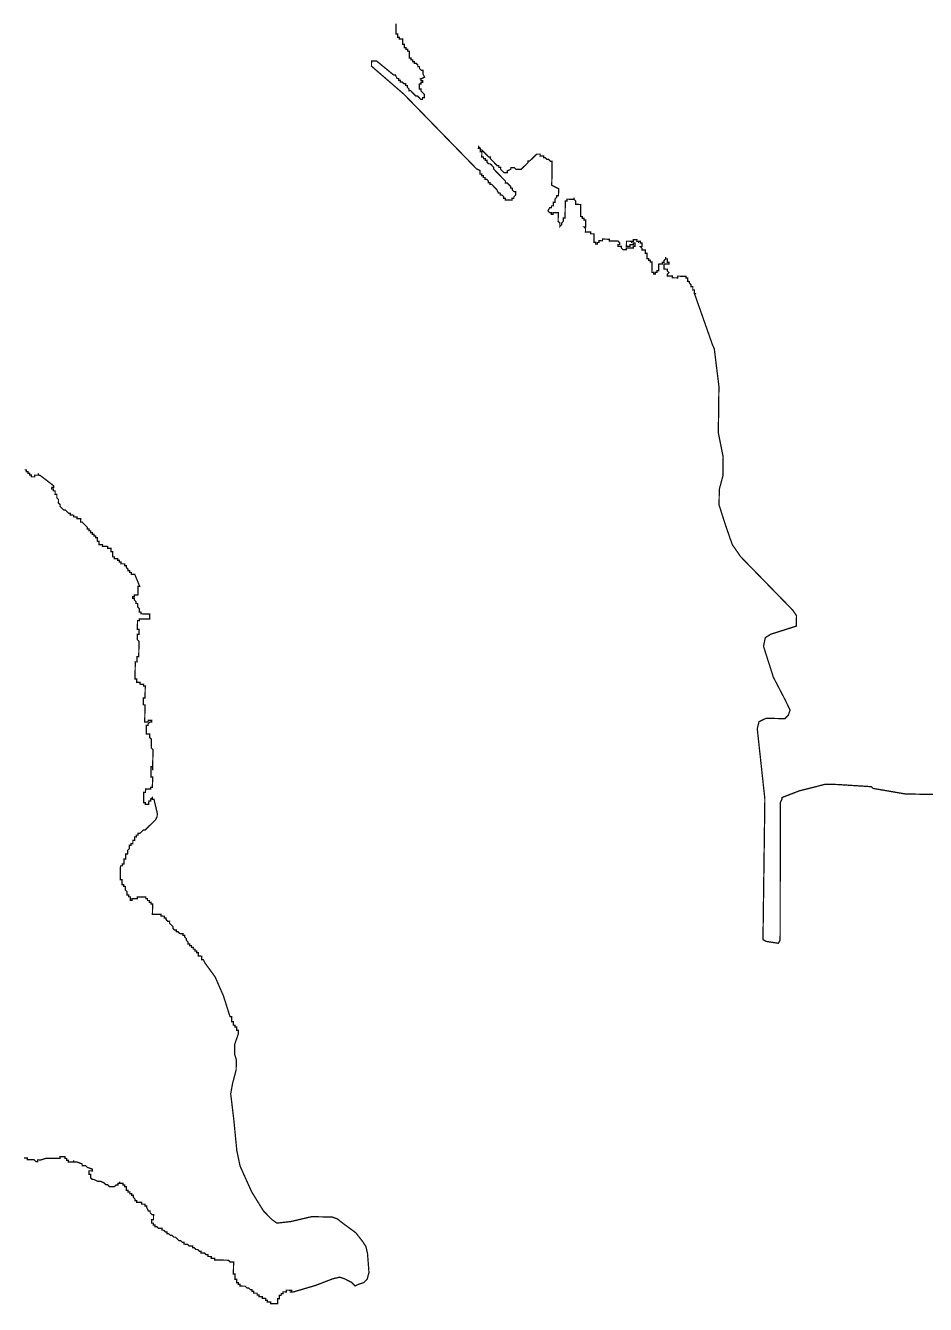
# Model space of a CAD drawing. Header units: metres. Extents: x 257673 to 289848, y 2129691 to 2228029.
# Drawn here: x 272845 to 274936, y 2161269 to 2164241 of the extents above; entities that cross this region are included whole.
import ezdxf

# ---------------------------------------------------------------- set-up
doc = ezdxf.new("R2010")
doc.units = ezdxf.units.M
doc.header["$MEASUREMENT"] = 0
doc.layers.add('HAZARDS LINE', color=1, linetype='Continuous')

msp = doc.modelspace()

# ---------------------------------------------------------------- linework, layer by layer
at = {"layer": 'HAZARDS LINE', "lineweight": 18}
for points in [[(273706, 2164245.6, 2.98, 2.98, 0), (273705.7, 2164221.6, 2.98, 2.98, 0), (273709.6, 2164221.6, 2.98, 2.98, 0), (273709.5, 2164213.6, 2.98, 2.98, 0), (273713.5, 2164213.6, 2.98, 2.98, 0), (273713.5, 2164209.6, 2.98, 2.98, 0), (273721.4, 2164209.5, 2.98, 2.98, 0), (273721.3, 2164197.5, 2.98, 2.98, 0), (273725.3, 2164197.5, 2.98, 2.98, 0), (273725.2, 2164189.5, 2.98, 2.98, 0), (273729.1, 2164189.4, 2.98, 2.98, 0), (273729.1, 2164185.4, 2.98, 2.98, 0), (273733.1, 2164185.4, 2.98, 2.98, 0), (273733, 2164181.4, 2.98, 2.98, 0), (273737, 2164181.3, 2.98, 2.98, 0), (273736.8, 2164165.4, 2.98, 2.98, 0), (273740.8, 2164165.3, 2.98, 2.98, 0), (273740.7, 2164161.4, 2.98, 2.98, 0), (273744.7, 2164161.3, 2.98, 2.98, 0), (273744.7, 2164157.3, 2.98, 2.98, 0), (273748.6, 2164157.3, 2.98, 2.98, 0), (273748.6, 2164153.3, 2.98, 2.98, 0), (273752.6, 2164153.2, 2.98, 2.98, 0), (273756.5, 2164149.2, 2.98, 2.98, 0), (273756.5, 2164145.2, 2.98, 2.98, 0), (273760.4, 2164145.1, 2.98, 2.98, 0), (273760.4, 2164141.2, 2.98, 2.98, 0), (273764.3, 2164137.1, 2.98, 2.98, 0), (273768.3, 2164137.1, 2.98, 2.98, 0), (273768.2, 2164129.1, 2.98, 2.98, 0), (273772.1, 2164121.1, 2.98, 2.98, 0), (273764.1, 2164117.2, 2.98, 2.98, 0), (273764, 2164113.2, 2.98, 2.98, 0), (273768, 2164113.1, 2.98, 2.98, 0), (273767.9, 2164109.2, 2.98, 2.98, 0), (273763.9, 2164109.2, 2.98, 2.98, 0), (273763.9, 2164105.2, 2.98, 2.98, 0), (273759.9, 2164105.3, 2.98, 2.98, 0), (273759.7, 2164093.3, 2.98, 2.98, 0), (273763.7, 2164093.3, 2.98, 2.98, 0), (273763.7, 2164089.3, 2.98, 2.98, 0), (273767.6, 2164085.2, 2.98, 2.98, 0), (273771.5, 2164081.2, 2.98, 2.98, 0), (273771.4, 2164073.2, 2.98, 2.98, 0), (273767.4, 2164073.3, 2.98, 2.98, 0), (273767.4, 2164069.3, 2.98, 2.98, 0), (273763.4, 2164069.3, 2.98, 2.98, 0), (273759.5, 2164073.4, 2.98, 2.98, 0), (273755.5, 2164077.4, 2.98, 2.98, 0), (273751.6, 2164077.5, 2.98, 2.98, 0), (273747.6, 2164081.5, 2.98, 2.98, 0), (273739.8, 2164089.6, 2.98, 2.98, 0), (273735.8, 2164089.6, 2.98, 2.98, 0), (273735.8, 2164093.6, 2.98, 2.98, 0), (273731.9, 2164097.7, 2.98, 2.98, 0), (273731.9, 2164101.7, 2.98, 2.98, 0), (273728, 2164101.7, 2.98, 2.98, 0), (273728, 2164105.7, 2.98, 2.98, 0), (273724, 2164105.8, 2.98, 2.98, 0), (273720.1, 2164109.8, 2.98, 2.98, 0), (273716.1, 2164109.8, 2.98, 2.98, 0), (273716.2, 2164113.8, 2.98, 2.98, 0), (273712.2, 2164113.9, 2.98, 2.98, 0), (273712.2, 2164117.9, 2.98, 2.98, 0), (273708.2, 2164117.9, 2.98, 2.98, 0), (273704.4, 2164126, 2.98, 2.98, 0), (273700.4, 2164126, 2.98, 2.98, 0), (273660.9, 2164158.4, 2.98, 2.98, 0), (273649, 2164158.6, 2.98, 2.98, 0), (273648.8, 2164146.6, 2.98, 2.98, 0), (273723.7, 2164081.8, 2.98, 2.98, 0), (273881, 2163920.2, 2.98, 2.98, 0), (273884.9, 2163916.2, 2.98, 2.98, 0), (273888.9, 2163912.1, 2.98, 2.98, 0), (273892.8, 2163908.1, 2.98, 2.98, 0), (273900.7, 2163904, 2.98, 2.98, 0), (273900.6, 2163896, 2.98, 2.98, 0), (273904.6, 2163896, 2.98, 2.98, 0), (273904.6, 2163892, 2.98, 2.98, 0), (273908.5, 2163891.9, 2.98, 2.98, 0), (273908.5, 2163887.9, 2.98, 2.98, 0), (273912.5, 2163887.9, 2.98, 2.98, 0), (273912.4, 2163883.9, 2.98, 2.98, 0), (273916.4, 2163883.9, 2.98, 2.98, 0), (273920.3, 2163879.8, 2.98, 2.98, 0), (273920.3, 2163875.8, 2.98, 2.98, 0), (273924.3, 2163875.8, 2.98, 2.98, 0), (273924.2, 2163871.8, 2.98, 2.98, 0), (273928.2, 2163871.7, 2.98, 2.98, 0), (273932.1, 2163867.7, 2.98, 2.98, 0), (273940, 2163859.6, 2.98, 2.98, 0), (273943.9, 2163851.6, 2.98, 2.98, 0), (273947.9, 2163851.5, 2.98, 2.98, 0), (273947.8, 2163847.5, 2.98, 2.98, 0), (273951.8, 2163847.5, 2.98, 2.98, 0), (273955.7, 2163843.5, 2.98, 2.98, 0), (273955.7, 2163839.5, 2.98, 2.98, 0), (273959.7, 2163839.4, 2.98, 2.98, 0), (273959.6, 2163835.4, 2.98, 2.98, 0), (273975.6, 2163835.2, 2.98, 2.98, 0), (273975.6, 2163839.2, 2.98, 2.98, 0), (273979.6, 2163839.1, 2.98, 2.98, 0), (273979.6, 2163843.1, 2.98, 2.98, 0), (273983.7, 2163847.1, 2.98, 2.98, 0), (273983.8, 2163855, 2.98, 2.98, 0), (273979.8, 2163855.1, 2.98, 2.98, 0), (273975.9, 2163859.1, 2.98, 2.98, 0), (273975.9, 2163863.1, 2.98, 2.98, 0), (273971.9, 2163863.2, 2.98, 2.98, 0), (273972, 2163867.2, 2.98, 2.98, 0), (273964.1, 2163875.2, 2.98, 2.98, 0), (273960.1, 2163875.3, 2.98, 2.98, 0), (273960.2, 2163879.3, 2.98, 2.98, 0), (273956.3, 2163883.3, 2.98, 2.98, 0), (273944.5, 2163895.4, 2.98, 2.98, 0), (273940.5, 2163899.5, 2.98, 2.98, 0), (273936.6, 2163903.5, 2.98, 2.98, 0), (273932.7, 2163907.6, 2.98, 2.98, 0), (273932.7, 2163911.5, 2.98, 2.98, 0), (273928.8, 2163915.6, 2.98, 2.98, 0), (273924.9, 2163919.6, 2.98, 2.98, 0), (273920.9, 2163919.7, 2.98, 2.98, 0), (273916.9, 2163923.7, 2.98, 2.98, 0), (273917, 2163927.7, 2.98, 2.98, 0), (273913, 2163927.8, 2.98, 2.98, 0), (273913.1, 2163931.8, 2.98, 2.98, 0), (273909.1, 2163931.8, 2.98, 2.98, 0), (273909.1, 2163935.8, 2.98, 2.98, 0), (273905.1, 2163935.8, 2.98, 2.98, 0), (273905.3, 2163947.8, 2.98, 2.98, 0), (273901.3, 2163947.9, 2.98, 2.98, 0), (273901.4, 2163951.8, 2.98, 2.98, 0), (273901.4, 2163955.8, 2.98, 2.98, 0), (273897.4, 2163955.9, 2.98, 2.98, 0), (273897.5, 2163959.9, 2.98, 2.98, 0), (273901.4, 2163955.8, 2.98, 2.98, 0), (273901.4, 2163951.8, 2.98, 2.98, 0), (273905.4, 2163951.8, 2.98, 2.98, 0), (273909.3, 2163947.8, 2.98, 2.98, 0), (273917.2, 2163939.7, 2.98, 2.98, 0), (273921.1, 2163935.6, 2.98, 2.98, 0), (273925.1, 2163935.6, 2.98, 2.98, 0), (273925, 2163931.6, 2.98, 2.98, 0), (273929, 2163927.5, 2.98, 2.98, 0), (273936.8, 2163919.5, 2.98, 2.98, 0), (273940.7, 2163915.4, 2.98, 2.98, 0), (273944.7, 2163915.4, 2.98, 2.98, 0), (273944.7, 2163911.4, 2.98, 2.98, 0), (273948.7, 2163911.3, 2.98, 2.98, 0), (273948.6, 2163907.3, 2.98, 2.98, 0), (273956.5, 2163899.3, 2.98, 2.98, 0), (273964.5, 2163899.2, 2.98, 2.98, 0), (273964.5, 2163903.1, 2.98, 2.98, 0), (273972.5, 2163907, 2.98, 2.98, 0), (273972.6, 2163911, 2.98, 2.98, 0), (273980.6, 2163910.9, 2.98, 2.98, 0), (273984.5, 2163906.9, 2.98, 2.98, 0), (273996.4, 2163906.7, 2.98, 2.98, 0), (274004.5, 2163914.6, 2.98, 2.98, 0), (274008.6, 2163918.5, 2.98, 2.98, 0), (274012.6, 2163922.4, 2.98, 2.98, 0), (274012.7, 2163926.4, 2.98, 2.98, 0), (274016.6, 2163926.4, 2.98, 2.98, 0), (274020.7, 2163930.3, 2.98, 2.98, 0), (274024.7, 2163934.2, 2.98, 2.98, 0), (274028.8, 2163938.2, 2.98, 2.98, 0), (274032.8, 2163942.1, 2.98, 2.98, 0), (274040.8, 2163942, 2.98, 2.98, 0), (274040.7, 2163938, 2.98, 2.98, 0), (274048.7, 2163937.9, 2.98, 2.98, 0), (274048.6, 2163933.9, 2.98, 2.98, 0), (274052.6, 2163933.9, 2.98, 2.98, 0), (274056.6, 2163929.8, 2.98, 2.98, 0), (274060.5, 2163929.8, 2.98, 2.98, 0), (274064.5, 2163925.7, 2.98, 2.98, 0), (274068.5, 2163925.7, 2.98, 2.98, 0), (274067.7, 2163869.9, 2.98, 2.98, 0), (274075.6, 2163865.8, 2.98, 2.98, 0), (274083.6, 2163861.7, 2.98, 2.98, 0), (274083.3, 2163845.7, 2.98, 2.98, 0), (274079.4, 2163845.8, 2.98, 2.98, 0), (274079.3, 2163841.8, 2.98, 2.98, 0), (274075.3, 2163837.9, 2.98, 2.98, 0), (274075.2, 2163829.9, 2.98, 2.98, 0), (274071.2, 2163829.9, 2.98, 2.98, 0), (274071.1, 2163822, 2.98, 2.98, 0), (274067.1, 2163822, 2.98, 2.98, 0), (274067, 2163818, 2.98, 2.98, 0), (274063, 2163818.1, 2.98, 2.98, 0), (274058.9, 2163810.2, 2.98, 2.98, 0), (274062.9, 2163806.1, 2.98, 2.98, 0), (274066.9, 2163806.1, 2.98, 2.98, 0), (274066.8, 2163802.1, 2.98, 2.98, 0), (274070.8, 2163802, 2.98, 2.98, 0), (274070.8, 2163806, 2.98, 2.98, 0), (274082.8, 2163805.9, 2.98, 2.98, 0), (274082.5, 2163785.9, 2.98, 2.98, 0), (274086.5, 2163781.9, 2.98, 2.98, 0), (274086.4, 2163773.9, 2.98, 2.98, 0), (274090.4, 2163777.8, 2.98, 2.98, 0), (274090.5, 2163781.8, 2.98, 2.98, 0), (274094.5, 2163785.8, 2.98, 2.98, 0), (274094.6, 2163793.7, 2.98, 2.98, 0), (274098.6, 2163793.7, 2.98, 2.98, 0), (274099.1, 2163833.5, 2.98, 2.98, 0), (274103.1, 2163833.5, 2.98, 2.98, 0), (274103.2, 2163837.5, 2.98, 2.98, 0), (274119.1, 2163837.3, 2.98, 2.98, 0), (274119.2, 2163841.3, 2.98, 2.98, 0), (274119.1, 2163837.3, 2.98, 2.98, 0), (274123, 2163833.2, 2.98, 2.98, 0), (274122.9, 2163825.3, 2.98, 2.98, 0), (274134.9, 2163825.1, 2.98, 2.98, 0), (274134.5, 2163797.2, 2.98, 2.98, 0), (274138.5, 2163797.1, 2.98, 2.98, 0), (274138.4, 2163793.1, 2.98, 2.98, 0), (274142.4, 2163793.1, 2.98, 2.98, 0), (274142.4, 2163789.1, 2.98, 2.98, 0), (274146.4, 2163789.1, 2.98, 2.98, 0), (274146.2, 2163773.1, 2.98, 2.98, 0), (274142.2, 2163773.2, 2.98, 2.98, 0), (274146.1, 2163769.1, 2.98, 2.98, 0), (274146, 2163761.1, 2.98, 2.98, 0), (274158, 2163761, 2.98, 2.98, 0), (274157.9, 2163757, 2.98, 2.98, 0), (274165.9, 2163756.9, 2.98, 2.98, 0), (274165.6, 2163737, 2.98, 2.98, 0), (274169.6, 2163736.9, 2.98, 2.98, 0), (274169.5, 2163732.9, 2.98, 2.98, 0), (274173.5, 2163732.9, 2.98, 2.98, 0), (274173.6, 2163736.8, 2.98, 2.98, 0), (274177.6, 2163736.8, 2.98, 2.98, 0), (274177.6, 2163740.8, 2.98, 2.98, 0), (274185.6, 2163740.7, 2.98, 2.98, 0), (274185.6, 2163744.7, 2.98, 2.98, 0), (274201.6, 2163744.4, 2.98, 2.98, 0), (274201.5, 2163740.5, 2.98, 2.98, 0), (274221.5, 2163740.2, 2.98, 2.98, 0), (274225.4, 2163736.2, 2.98, 2.98, 0), (274225.3, 2163732.2, 2.98, 2.98, 0), (274221.4, 2163732.2, 2.98, 2.98, 0), (274221.3, 2163728.2, 2.98, 2.98, 0), (274229.3, 2163728.1, 2.98, 2.98, 0), (274229.2, 2163724.1, 2.98, 2.98, 0), (274233.2, 2163720.1, 2.98, 2.98, 0), (274241.1, 2163720, 2.98, 2.98, 0), (274241.2, 2163724, 2.98, 2.98, 0), (274257.1, 2163723.8, 2.98, 2.98, 0), (274257.2, 2163727.7, 2.98, 2.98, 0), (274261.2, 2163727.7, 2.98, 2.98, 0), (274261.3, 2163735.7, 2.98, 2.98, 0), (274257.3, 2163735.7, 2.98, 2.98, 0), (274257.2, 2163731.7, 2.98, 2.98, 0), (274249.3, 2163731.8, 2.98, 2.98, 0), (274249.2, 2163727.9, 2.98, 2.98, 0), (274241.2, 2163728, 2.98, 2.98, 0), (274241.4, 2163739.9, 2.98, 2.98, 0), (274253.4, 2163739.8, 2.98, 2.98, 0), (274253.3, 2163735.8, 2.98, 2.98, 0), (274253.4, 2163739.8, 2.98, 2.98, 0), (274257.3, 2163739.7, 2.98, 2.98, 0), (274257.4, 2163743.7, 2.98, 2.98, 0), (274265.4, 2163743.6, 2.98, 2.98, 0), (274265.3, 2163739.6, 2.98, 2.98, 0), (274269.3, 2163739.5, 2.98, 2.98, 0), (274269.2, 2163735.6, 2.98, 2.98, 0), (274269.3, 2163739.5, 2.98, 2.98, 0), (274273.3, 2163739.5, 2.98, 2.98, 0), (274273.2, 2163735.5, 2.98, 2.98, 0), (274277.2, 2163735.5, 2.98, 2.98, 0), (274277.1, 2163727.5, 2.98, 2.98, 0), (274273.1, 2163727.5, 2.98, 2.98, 0), (274277.1, 2163723.5, 2.98, 2.98, 0), (274277, 2163719.5, 2.98, 2.98, 0), (274285, 2163719.4, 2.98, 2.98, 0), (274284.9, 2163711.4, 2.98, 2.98, 0), (274288.9, 2163711.4, 2.98, 2.98, 0), (274288.7, 2163699.4, 2.98, 2.98, 0), (274292.7, 2163699.4, 2.98, 2.98, 0), (274292.6, 2163695.4, 2.98, 2.98, 0), (274296.6, 2163695.3, 2.98, 2.98, 0), (274296.6, 2163691.3, 2.98, 2.98, 0), (274300.5, 2163691.3, 2.98, 2.98, 0), (274300.2, 2163667.4, 2.98, 2.98, 0), (274304.2, 2163667.3, 2.98, 2.98, 0), (274304.2, 2163663.3, 2.98, 2.98, 0), (274308.1, 2163663.3, 2.98, 2.98, 0), (274308.2, 2163667.2, 2.98, 2.98, 0), (274312.2, 2163667.2, 2.98, 2.98, 0), (274312.2, 2163671.2, 2.98, 2.98, 0), (274316.2, 2163671.1, 2.98, 2.98, 0), (274316.4, 2163687.1, 2.98, 2.98, 0), (274324.4, 2163687, 2.98, 2.98, 0), (274324.5, 2163691, 2.98, 2.98, 0), (274328.4, 2163690.9, 2.98, 2.98, 0), (274328.5, 2163694.9, 2.98, 2.98, 0), (274332.5, 2163698.8, 2.98, 2.98, 0), (274332.6, 2163702.8, 2.98, 2.98, 0), (274332.5, 2163698.8, 2.98, 2.98, 0), (274336.5, 2163698.8, 2.98, 2.98, 0), (274336.4, 2163690.8, 2.98, 2.98, 0), (274340.4, 2163690.7, 2.98, 2.98, 0), (274340.3, 2163686.8, 2.98, 2.98, 0), (274328.4, 2163686.9, 2.98, 2.98, 0), (274328.2, 2163675, 2.98, 2.98, 0), (274336.2, 2163674.8, 2.98, 2.98, 0), (274336.1, 2163670.9, 2.98, 2.98, 0), (274340.1, 2163666.8, 2.98, 2.98, 0), (274336, 2163662.9, 2.98, 2.98, 0), (274336, 2163658.9, 2.98, 2.98, 0), (274347.9, 2163658.7, 2.98, 2.98, 0), (274347.9, 2163654.8, 2.98, 2.98, 0), (274359.9, 2163654.6, 2.98, 2.98, 0), (274359.9, 2163658.6, 2.98, 2.98, 0), (274379.8, 2163658.3, 2.98, 2.98, 0), (274379.8, 2163654.3, 2.98, 2.98, 0), (274383.8, 2163654.3, 2.98, 2.98, 0), (274383.7, 2163646.3, 2.98, 2.98, 0), (274387.6, 2163646.2, 2.98, 2.98, 0), (274387.6, 2163642.3, 2.98, 2.98, 0), (274391.5, 2163638.2, 2.98, 2.98, 0), (274391.5, 2163634.2, 2.98, 2.98, 0), (274395.5, 2163634.2, 2.98, 2.98, 0), (274395.4, 2163626.2, 2.98, 2.98, 0), (274399.3, 2163626.1, 2.98, 2.98, 0), (274399.2, 2163618.2, 2.98, 2.98, 0), (274403.2, 2163618.1, 2.98, 2.98, 0), (274399.2, 2163618.2, 2.98, 2.98, 0), (274441.5, 2163498, 2.98, 2.98, 0), (274445.3, 2163490, 2.98, 2.98, 0), (274456.1, 2163402.1, 2.98, 2.98, 0), (274454.7, 2163294.4, 2.98, 2.98, 0), (274465.9, 2163238.5, 2.98, 2.98, 0), (274465.3, 2163194.6, 2.98, 2.98, 0), (274456.9, 2163162.8, 2.98, 2.98, 0), (274456.4, 2163126.9, 2.98, 2.98, 0), (274471.7, 2163078.9, 2.98, 2.98, 0), (274487.1, 2163034.8, 2.98, 2.98, 0), (274506.6, 2163006.6, 2.98, 2.98, 0), (274538.1, 2162974.3, 2.98, 2.98, 0), (274612.8, 2162897.6, 2.98, 2.98, 0), (274628.5, 2162881.4, 2.98, 2.98, 0), (274636.3, 2162869.3, 2.98, 2.98, 0), (274636, 2162845.4, 2.98, 2.98, 0), (274576, 2162826.3, 2.98, 2.98, 0), (274563.9, 2162818.5, 2.98, 2.98, 0), (274559.6, 2162798.6, 2.98, 2.98, 0), (274582.6, 2162726.5, 2.98, 2.98, 0), (274609.8, 2162674.3, 2.98, 2.98, 0), (274621.4, 2162650.2, 2.98, 2.98, 0), (274617.3, 2162638.3, 2.98, 2.98, 0), (274609.2, 2162630.4, 2.98, 2.98, 0), (274565.4, 2162631, 2.98, 2.98, 0), (274549.3, 2162623.3, 2.98, 2.98, 0), (274545.1, 2162607.4, 2.98, 2.98, 0), (274562.8, 2162443.6, 2.98, 2.98, 0), (274558.4, 2162116.7, 2.98, 2.98, 0), (274566.4, 2162112.6, 2.98, 2.98, 0), (274594.2, 2162108.3, 2.98, 2.98, 0), (274598.3, 2162116.2, 2.98, 2.98, 0), (274598.6, 2162435.2, 2.98, 2.98, 0), (274602.7, 2162443.1, 2.98, 2.98, 0), (274602.8, 2162447.1, 2.98, 2.98, 0), (274642.8, 2162462.5, 2.98, 2.98, 0), (274702.8, 2162477.7, 2.98, 2.98, 0), (274730.7, 2162477.3, 2.98, 2.98, 0), (274810.4, 2162472.2, 2.98, 2.98, 0), (274814.3, 2162468.2, 2.98, 2.98, 0), (274889.9, 2162455.2, 2.98, 2.98, 0), (274993.6, 2162453.8, 2.98, 2.98, 0)], [(272841.3, 2161609.5, 2.98, 2.98, 0), (272845.2, 2161609.4, 2.98, 2.98, 0), (272849.2, 2161609.4, 2.98, 2.98, 0), (272849.2, 2161605.4, 2.98, 2.98, 0), (272853.2, 2161605.3, 2.98, 2.98, 0), (272857.2, 2161605.3, 2.98, 2.98, 0), (272861.1, 2161605.2, 2.98, 2.98, 0), (272865.1, 2161605.2, 2.98, 2.98, 0), (272869.1, 2161601.1, 2.98, 2.98, 0), (272873, 2161601.1, 2.98, 2.98, 0), (272873.1, 2161605.1, 2.98, 2.98, 0), (272877.1, 2161605, 2.98, 2.98, 0), (272881.1, 2161605, 2.98, 2.98, 0), (272893.1, 2161608.8, 2.98, 2.98, 0), (272897.1, 2161608.7, 2.98, 2.98, 0), (272901.1, 2161608.7, 2.98, 2.98, 0), (272905, 2161608.6, 2.98, 2.98, 0), (272909, 2161608.6, 2.98, 2.98, 0), (272913, 2161608.5, 2.98, 2.98, 0), (272917, 2161608.5, 2.98, 2.98, 0), (272921, 2161608.4, 2.98, 2.98, 0), (272925, 2161608.4, 2.98, 2.98, 0), (272925, 2161612.3, 2.98, 2.98, 0), (272929, 2161612.3, 2.98, 2.98, 0), (272933, 2161612.2, 2.98, 2.98, 0), (272937, 2161612.2, 2.98, 2.98, 0), (272936.9, 2161608.2, 2.98, 2.98, 0), (272940.9, 2161608.1, 2.98, 2.98, 0), (272940.9, 2161604.2, 2.98, 2.98, 0), (272944.8, 2161604.1, 2.98, 2.98, 0), (272944.8, 2161600.1, 2.98, 2.98, 0), (272948.8, 2161600.1, 2.98, 2.98, 0), (272952.8, 2161600, 2.98, 2.98, 0), (272956.8, 2161600, 2.98, 2.98, 0), (272956.8, 2161603.9, 2.98, 2.98, 0), (272956.8, 2161600, 2.98, 2.98, 0), (272960.7, 2161599.9, 2.98, 2.98, 0), (272964.7, 2161599.8, 2.98, 2.98, 0), (272976.6, 2161595.7, 2.98, 2.98, 0), (272976.6, 2161591.7, 2.98, 2.98, 0), (272980.6, 2161591.7, 2.98, 2.98, 0), (272984.5, 2161591.6, 2.98, 2.98, 0), (272988.5, 2161587.6, 2.98, 2.98, 0), (273000.4, 2161583.4, 2.98, 2.98, 0), (273000.3, 2161579.4, 2.98, 2.98, 0), (272996.3, 2161579.5, 2.98, 2.98, 0), (272992.4, 2161579.5, 2.98, 2.98, 0), (272992.3, 2161575.6, 2.98, 2.98, 0), (272992.3, 2161571.6, 2.98, 2.98, 0), (272996.2, 2161571.5, 2.98, 2.98, 0), (272996.2, 2161567.5, 2.98, 2.98, 0), (272996.1, 2161563.5, 2.98, 2.98, 0), (273000.1, 2161559.5, 2.98, 2.98, 0), (273004, 2161559.4, 2.98, 2.98, 0), (273012, 2161555.4, 2.98, 2.98, 0), (273019.9, 2161555.2, 2.98, 2.98, 0), (273027.9, 2161551.2, 2.98, 2.98, 0), (273031.8, 2161547.1, 2.98, 2.98, 0), (273035.8, 2161547.1, 2.98, 2.98, 0), (273039.7, 2161543, 2.98, 2.98, 0), (273043.7, 2161543, 2.98, 2.98, 0), (273047.7, 2161542.9, 2.98, 2.98, 0), (273051.7, 2161542.9, 2.98, 2.98, 0), (273055.7, 2161546.8, 2.98, 2.98, 0), (273059.7, 2161546.7, 2.98, 2.98, 0), (273059.7, 2161550.7, 2.98, 2.98, 0), (273063.7, 2161550.7, 2.98, 2.98, 0), (273063.8, 2161554.7, 2.98, 2.98, 0), (273063.7, 2161550.7, 2.98, 2.98, 0), (273067.7, 2161550.6, 2.98, 2.98, 0), (273071.7, 2161550.6, 2.98, 2.98, 0), (273071.7, 2161546.6, 2.98, 2.98, 0), (273075.6, 2161546.5, 2.98, 2.98, 0), (273075.6, 2161542.5, 2.98, 2.98, 0), (273079.6, 2161542.5, 2.98, 2.98, 0), (273079.5, 2161538.5, 2.98, 2.98, 0), (273079.5, 2161534.5, 2.98, 2.98, 0), (273083.4, 2161534.5, 2.98, 2.98, 0), (273083.4, 2161530.5, 2.98, 2.98, 0), (273087.4, 2161530.4, 2.98, 2.98, 0), (273087.3, 2161526.4, 2.98, 2.98, 0), (273091.3, 2161526.4, 2.98, 2.98, 0), (273091.3, 2161522.4, 2.98, 2.98, 0), (273095.2, 2161522.3, 2.98, 2.98, 0), (273095.2, 2161518.3, 2.98, 2.98, 0), (273099.1, 2161514.3, 2.98, 2.98, 0), (273099.1, 2161510.3, 2.98, 2.98, 0), (273103.1, 2161510.3, 2.98, 2.98, 0), (273103, 2161506.3, 2.98, 2.98, 0), (273107, 2161506.2, 2.98, 2.98, 0), (273111, 2161506.2, 2.98, 2.98, 0), (273115, 2161506.1, 2.98, 2.98, 0), (273114.9, 2161502.1, 2.98, 2.98, 0), (273118.9, 2161502.1, 2.98, 2.98, 0), (273122.9, 2161502, 2.98, 2.98, 0), (273122.8, 2161498, 2.98, 2.98, 0), (273126.8, 2161498, 2.98, 2.98, 0), (273126.8, 2161494, 2.98, 2.98, 0), (273130.6, 2161486, 2.98, 2.98, 0), (273134.6, 2161485.9, 2.98, 2.98, 0), (273134.6, 2161481.9, 2.98, 2.98, 0), (273138.5, 2161477.9, 2.98, 2.98, 0), (273142.5, 2161477.8, 2.98, 2.98, 0), (273142.4, 2161473.8, 2.98, 2.98, 0), (273142.4, 2161469.9, 2.98, 2.98, 0), (273142.3, 2161465.9, 2.98, 2.98, 0), (273138.3, 2161465.9, 2.98, 2.98, 0), (273138.3, 2161461.9, 2.98, 2.98, 0), (273138.2, 2161458, 2.98, 2.98, 0), (273142.2, 2161457.9, 2.98, 2.98, 0), (273142.2, 2161453.9, 2.98, 2.98, 0), (273146.2, 2161453.9, 2.98, 2.98, 0), (273146.1, 2161449.9, 2.98, 2.98, 0), (273150.1, 2161449.8, 2.98, 2.98, 0), (273154, 2161445.8, 2.98, 2.98, 0), (273162, 2161445.7, 2.98, 2.98, 0), (273161.9, 2161441.7, 2.98, 2.98, 0), (273165.9, 2161441.6, 2.98, 2.98, 0), (273169.9, 2161437.6, 2.98, 2.98, 0), (273173.8, 2161437.5, 2.98, 2.98, 0), (273173.8, 2161433.6, 2.98, 2.98, 0), (273177.8, 2161433.5, 2.98, 2.98, 0), (273181.7, 2161429.5, 2.98, 2.98, 0), (273185.7, 2161429.4, 2.98, 2.98, 0), (273189.6, 2161425.4, 2.98, 2.98, 0), (273193.6, 2161425.3, 2.98, 2.98, 0), (273197.5, 2161421.3, 2.98, 2.98, 0), (273201.5, 2161417.2, 2.98, 2.98, 0), (273205.5, 2161417.2, 2.98, 2.98, 0), (273209.4, 2161413.1, 2.98, 2.98, 0), (273213.4, 2161413.1, 2.98, 2.98, 0), (273213.3, 2161409.1, 2.98, 2.98, 0), (273217.3, 2161409, 2.98, 2.98, 0), (273221.3, 2161409, 2.98, 2.98, 0), (273225.2, 2161404.9, 2.98, 2.98, 0), (273229.2, 2161404.9, 2.98, 2.98, 0), (273233.2, 2161404.8, 2.98, 2.98, 0), (273233.2, 2161400.9, 2.98, 2.98, 0), (273237.1, 2161400.8, 2.98, 2.98, 0), (273241.1, 2161396.8, 2.98, 2.98, 0), (273245.1, 2161396.7, 2.98, 2.98, 0), (273249, 2161392.7, 2.98, 2.98, 0), (273253, 2161392.6, 2.98, 2.98, 0), (273252.9, 2161388.6, 2.98, 2.98, 0), (273256.9, 2161388.6, 2.98, 2.98, 0), (273260.9, 2161388.5, 2.98, 2.98, 0), (273264.8, 2161384.5, 2.98, 2.98, 0), (273268.8, 2161384.4, 2.98, 2.98, 0), (273268.8, 2161380.4, 2.98, 2.98, 0), (273272.7, 2161380.4, 2.98, 2.98, 0), (273276.7, 2161380.3, 2.98, 2.98, 0), (273276.7, 2161376.3, 2.98, 2.98, 0), (273280.7, 2161376.3, 2.98, 2.98, 0), (273284.7, 2161376.2, 2.98, 2.98, 0), (273284.6, 2161372.2, 2.98, 2.98, 0), (273288.6, 2161372.2, 2.98, 2.98, 0), (273292.6, 2161372.1, 2.98, 2.98, 0), (273296.6, 2161372.1, 2.98, 2.98, 0), (273300.5, 2161372, 2.98, 2.98, 0), (273304.5, 2161372, 2.98, 2.98, 0), (273308.5, 2161371.9, 2.98, 2.98, 0), (273312.5, 2161371.9, 2.98, 2.98, 0), (273316.5, 2161371.8, 2.98, 2.98, 0), (273320.4, 2161367.8, 2.98, 2.98, 0), (273324.4, 2161367.7, 2.98, 2.98, 0), (273328.4, 2161367.7, 2.98, 2.98, 0), (273328.3, 2161363.7, 2.98, 2.98, 0), (273328.3, 2161359.7, 2.98, 2.98, 0), (273328.2, 2161355.7, 2.98, 2.98, 0), (273328.2, 2161351.7, 2.98, 2.98, 0), (273328.1, 2161347.7, 2.98, 2.98, 0), (273328.1, 2161343.8, 2.98, 2.98, 0), (273328, 2161339.8, 2.98, 2.98, 0), (273332, 2161339.7, 2.98, 2.98, 0), (273332, 2161335.7, 2.98, 2.98, 0), (273331.9, 2161331.7, 2.98, 2.98, 0), (273331.8, 2161327.7, 2.98, 2.98, 0), (273335.8, 2161327.7, 2.98, 2.98, 0), (273335.8, 2161323.7, 2.98, 2.98, 0), (273335.7, 2161319.7, 2.98, 2.98, 0), (273339.7, 2161319.7, 2.98, 2.98, 0), (273339.7, 2161315.7, 2.98, 2.98, 0), (273343.6, 2161315.6, 2.98, 2.98, 0), (273343.6, 2161311.6, 2.98, 2.98, 0), (273347.6, 2161311.6, 2.98, 2.98, 0), (273351.6, 2161311.5, 2.98, 2.98, 0), (273355.5, 2161311.5, 2.98, 2.98, 0), (273359.5, 2161307.4, 2.98, 2.98, 0), (273363.5, 2161307.4, 2.98, 2.98, 0), (273367.4, 2161303.3, 2.98, 2.98, 0), (273371.4, 2161303.3, 2.98, 2.98, 0), (273371.3, 2161299.3, 2.98, 2.98, 0), (273375.3, 2161299.3, 2.98, 2.98, 0), (273375.3, 2161295.3, 2.98, 2.98, 0), (273379.2, 2161295.2, 2.98, 2.98, 0), (273383.2, 2161295.2, 2.98, 2.98, 0), (273383.2, 2161291.2, 2.98, 2.98, 0), (273387.2, 2161291.1, 2.98, 2.98, 0), (273387.1, 2161287.1, 2.98, 2.98, 0), (273391.1, 2161287.1, 2.98, 2.98, 0), (273395.1, 2161287, 2.98, 2.98, 0), (273395, 2161283, 2.98, 2.98, 0), (273399, 2161283, 2.98, 2.98, 0), (273403, 2161282.9, 2.98, 2.98, 0), (273403, 2161278.9, 2.98, 2.98, 0), (273406.9, 2161278.9, 2.98, 2.98, 0), (273406.9, 2161274.9, 2.98, 2.98, 0), (273410.9, 2161274.8, 2.98, 2.98, 0), (273414.9, 2161274.8, 2.98, 2.98, 0), (273414.8, 2161270.8, 2.98, 2.98, 0), (273418.8, 2161270.8, 2.98, 2.98, 0), (273422.8, 2161270.7, 2.98, 2.98, 0), (273426.8, 2161270.6, 2.98, 2.98, 0), (273430.7, 2161270.6, 2.98, 2.98, 0), (273430.8, 2161274.6, 2.98, 2.98, 0), (273430.9, 2161278.6, 2.98, 2.98, 0), (273430.9, 2161282.6, 2.98, 2.98, 0), (273434.9, 2161282.5, 2.98, 2.98, 0), (273434.9, 2161286.5, 2.98, 2.98, 0), (273435, 2161290.5, 2.98, 2.98, 0), (273439, 2161290.4, 2.98, 2.98, 0), (273439, 2161294.4, 2.98, 2.98, 0), (273443, 2161294.4, 2.98, 2.98, 0), (273443.1, 2161298.3, 2.98, 2.98, 0), (273447.1, 2161298.3, 2.98, 2.98, 0), (273451.1, 2161298.2, 2.98, 2.98, 0), (273451.1, 2161302.2, 2.98, 2.98, 0), (273455.1, 2161302.2, 2.98, 2.98, 0), (273459.1, 2161302.1, 2.98, 2.98, 0), (273463.1, 2161302.1, 2.98, 2.98, 0), (273463, 2161298.1, 2.98, 2.98, 0), (273459, 2161298.1, 2.98, 2.98, 0), (273463, 2161298.1, 2.98, 2.98, 0), (273467, 2161298, 2.98, 2.98, 0), (273519, 2161313.3, 2.98, 2.98, 0), (273539.1, 2161321, 2.98, 2.98, 0), (273559.1, 2161328.7, 2.98, 2.98, 0), (273575.1, 2161332.5, 2.98, 2.98, 0), (273587, 2161328.3, 2.98, 2.98, 0), (273602.8, 2161320.1, 2.98, 2.98, 0), (273610.7, 2161312, 2.98, 2.98, 0), (273618.7, 2161315.9, 2.98, 2.98, 0), (273630.8, 2161319.7, 2.98, 2.98, 0), (273638.8, 2161327.6, 2.98, 2.98, 0), (273643, 2161343.5, 2.98, 2.98, 0), (273639.6, 2161387.4, 2.98, 2.98, 0), (273635.9, 2161403.4, 2.98, 2.98, 0), (273628.1, 2161415.5, 2.98, 2.98, 0), (273612.4, 2161435.6, 2.98, 2.98, 0), (273584.7, 2161455.9, 2.98, 2.98, 0), (273569, 2161468.1, 2.98, 2.98, 0), (273557.1, 2161472.3, 2.98, 2.98, 0), (273509.2, 2161472.9, 2.98, 2.98, 0), (273461.2, 2161461.6, 2.98, 2.98, 0), (273429.3, 2161458, 2.98, 2.98, 0), (273417.4, 2161466.2, 2.98, 2.98, 0), (273397.8, 2161486.4, 2.98, 2.98, 0), (273370.5, 2161530.6, 2.98, 2.98, 0), (273343.4, 2161590.8, 2.98, 2.98, 0), (273335.9, 2161626.8, 2.98, 2.98, 0), (273328.9, 2161698.6, 2.98, 2.98, 0), (273321.7, 2161758.5, 2.98, 2.98, 0), (273326, 2161782.4, 2.98, 2.98, 0), (273334.4, 2161814.2, 2.98, 2.98, 0), (273334.7, 2161838.1, 2.98, 2.98, 0), (273330.9, 2161850.1, 2.98, 2.98, 0), (273331.1, 2161862.1, 2.98, 2.98, 0), (273331.2, 2161874, 2.98, 2.98, 0), (273339.5, 2161897.9, 2.98, 2.98, 0), (273339.6, 2161905.8, 2.98, 2.98, 0), (273335.6, 2161905.9, 2.98, 2.98, 0), (273335.7, 2161909.9, 2.98, 2.98, 0), (273335.7, 2161913.9, 2.98, 2.98, 0), (273331.8, 2161913.9, 2.98, 2.98, 0), (273331.8, 2161917.9, 2.98, 2.98, 0), (273327.8, 2161918, 2.98, 2.98, 0), (273327.9, 2161921.9, 2.98, 2.98, 0), (273327.9, 2161925.9, 2.98, 2.98, 0), (273323.9, 2161926, 2.98, 2.98, 0), (273324, 2161930, 2.98, 2.98, 0), (273324, 2161934, 2.98, 2.98, 0), (273324.1, 2161937.9, 2.98, 2.98, 0), (273320.1, 2161938, 2.98, 2.98, 0), (273304.8, 2161986.1, 2.98, 2.98, 0), (273285.5, 2162030.2, 2.98, 2.98, 0), (273262, 2162062.4, 2.98, 2.98, 0), (273258.1, 2162070.4, 2.98, 2.98, 0), (273254.1, 2162070.5, 2.98, 2.98, 0), (273254.2, 2162074.5, 2.98, 2.98, 0), (273254.2, 2162078.4, 2.98, 2.98, 0), (273250.2, 2162078.5, 2.98, 2.98, 0), (273246.3, 2162078.6, 2.98, 2.98, 0), (273246.3, 2162082.5, 2.98, 2.98, 0), (273246.4, 2162086.5, 2.98, 2.98, 0), (273242.4, 2162086.6, 2.98, 2.98, 0), (273242.4, 2162090.6, 2.98, 2.98, 0), (273238.4, 2162090.6, 2.98, 2.98, 0), (273238.5, 2162094.6, 2.98, 2.98, 0), (273234.5, 2162094.7, 2.98, 2.98, 0), (273234.6, 2162098.6, 2.98, 2.98, 0), (273230.6, 2162098.7, 2.98, 2.98, 0), (273230.6, 2162102.7, 2.98, 2.98, 0), (273226.6, 2162102.7, 2.98, 2.98, 0), (273226.7, 2162106.7, 2.98, 2.98, 0), (273222.7, 2162106.8, 2.98, 2.98, 0), (273222.8, 2162110.8, 2.98, 2.98, 0), (273218.8, 2162114.8, 2.98, 2.98, 0), (273218.9, 2162118.8, 2.98, 2.98, 0), (273215, 2162122.8, 2.98, 2.98, 0), (273215, 2162126.8, 2.98, 2.98, 0), (273211, 2162126.9, 2.98, 2.98, 0), (273211.1, 2162130.9, 2.98, 2.98, 0), (273207.1, 2162130.9, 2.98, 2.98, 0), (273203.1, 2162131, 2.98, 2.98, 0), (273199.2, 2162135, 2.98, 2.98, 0), (273195.2, 2162135.1, 2.98, 2.98, 0), (273195.2, 2162139.1, 2.98, 2.98, 0), (273191.3, 2162139.1, 2.98, 2.98, 0), (273187.3, 2162143.1, 2.98, 2.98, 0), (273187.4, 2162147.1, 2.98, 2.98, 0), (273183.4, 2162151.2, 2.98, 2.98, 0), (273179.5, 2162155.2, 2.98, 2.98, 0), (273179.6, 2162159.2, 2.98, 2.98, 0), (273175.6, 2162159.3, 2.98, 2.98, 0), (273171.6, 2162163.3, 2.98, 2.98, 0), (273171.7, 2162167.3, 2.98, 2.98, 0), (273167.7, 2162167.3, 2.98, 2.98, 0), (273167.8, 2162171.3, 2.98, 2.98, 0), (273163.8, 2162171.4, 2.98, 2.98, 0), (273159.8, 2162171.4, 2.98, 2.98, 0), (273159.8, 2162175.4, 2.98, 2.98, 0), (273155.9, 2162175.5, 2.98, 2.98, 0), (273151.9, 2162175.5, 2.98, 2.98, 0), (273147.9, 2162175.6, 2.98, 2.98, 0), (273143.9, 2162175.6, 2.98, 2.98, 0), (273139.9, 2162175.7, 2.98, 2.98, 0), (273140, 2162179.7, 2.98, 2.98, 0), (273140, 2162183.7, 2.98, 2.98, 0), (273140.1, 2162187.6, 2.98, 2.98, 0), (273140.1, 2162191.6, 2.98, 2.98, 0), (273140.2, 2162195.6, 2.98, 2.98, 0), (273140.2, 2162199.6, 2.98, 2.98, 0), (273136.3, 2162199.7, 2.98, 2.98, 0), (273136.3, 2162203.6, 2.98, 2.98, 0), (273132.3, 2162203.7, 2.98, 2.98, 0), (273132.4, 2162207.7, 2.98, 2.98, 0), (273128.4, 2162207.7, 2.98, 2.98, 0), (273128.4, 2162211.7, 2.98, 2.98, 0), (273124.5, 2162211.8, 2.98, 2.98, 0), (273124.5, 2162215.8, 2.98, 2.98, 0), (273120.5, 2162215.8, 2.98, 2.98, 0), (273116.5, 2162215.9, 2.98, 2.98, 0), (273112.5, 2162215.9, 2.98, 2.98, 0), (273108.6, 2162216, 2.98, 2.98, 0), (273104.6, 2162216, 2.98, 2.98, 0), (273104.5, 2162212, 2.98, 2.98, 0), (273100.5, 2162212.1, 2.98, 2.98, 0), (273096.5, 2162212.2, 2.98, 2.98, 0), (273092.6, 2162212.2, 2.98, 2.98, 0), (273092.5, 2162208.2, 2.98, 2.98, 0), (273088.5, 2162208.3, 2.98, 2.98, 0), (273088.6, 2162212.3, 2.98, 2.98, 0), (273088.6, 2162216.2, 2.98, 2.98, 0), (273084.6, 2162216.3, 2.98, 2.98, 0), (273084.7, 2162220.3, 2.98, 2.98, 0), (273080.7, 2162220.3, 2.98, 2.98, 0), (273080.8, 2162224.3, 2.98, 2.98, 0), (273080.8, 2162228.3, 2.98, 2.98, 0), (273076.9, 2162232.4, 2.98, 2.98, 0), (273076.9, 2162236.3, 2.98, 2.98, 0), (273077, 2162240.3, 2.98, 2.98, 0), (273073, 2162240.4, 2.98, 2.98, 0), (273073.1, 2162244.4, 2.98, 2.98, 0), (273069.1, 2162244.4, 2.98, 2.98, 0), (273069.1, 2162248.4, 2.98, 2.98, 0), (273069.2, 2162252.4, 2.98, 2.98, 0), (273069.2, 2162256.4, 2.98, 2.98, 0), (273065.2, 2162256.4, 2.98, 2.98, 0), (273065.3, 2162260.4, 2.98, 2.98, 0), (273065.4, 2162264.4, 2.98, 2.98, 0), (273065.4, 2162268.4, 2.98, 2.98, 0), (273065.5, 2162272.4, 2.98, 2.98, 0), (273065.5, 2162276.4, 2.98, 2.98, 0), (273065.6, 2162280.4, 2.98, 2.98, 0), (273065.6, 2162284.3, 2.98, 2.98, 0), (273065.7, 2162288.3, 2.98, 2.98, 0), (273069.7, 2162288.3, 2.98, 2.98, 0), (273069.7, 2162292.3, 2.98, 2.98, 0), (273073.7, 2162292.2, 2.98, 2.98, 0), (273073.8, 2162296.2, 2.98, 2.98, 0), (273073.8, 2162300.2, 2.98, 2.98, 0), (273073.9, 2162304.2, 2.98, 2.98, 0), (273077.9, 2162304.1, 2.98, 2.98, 0), (273077.9, 2162308.1, 2.98, 2.98, 0), (273078, 2162312.1, 2.98, 2.98, 0), (273078, 2162316.1, 2.98, 2.98, 0), (273082, 2162316, 2.98, 2.98, 0), (273082.1, 2162320, 2.98, 2.98, 0), (273082.1, 2162324, 2.98, 2.98, 0), (273086.1, 2162327.9, 2.98, 2.98, 0), (273086.2, 2162331.9, 2.98, 2.98, 0), (273086.3, 2162335.9, 2.98, 2.98, 0), (273090.2, 2162335.9, 2.98, 2.98, 0), (273090.3, 2162339.8, 2.98, 2.98, 0), (273094.3, 2162339.8, 2.98, 2.98, 0), (273094.3, 2162343.8, 2.98, 2.98, 0), (273094.4, 2162347.8, 2.98, 2.98, 0), (273098.4, 2162347.7, 2.98, 2.98, 0), (273098.4, 2162351.7, 2.98, 2.98, 0), (273098.5, 2162355.7, 2.98, 2.98, 0), (273102.5, 2162355.6, 2.98, 2.98, 0), (273102.5, 2162359.6, 2.98, 2.98, 0), (273106.5, 2162359.6, 2.98, 2.98, 0), (273106.6, 2162363.5, 2.98, 2.98, 0), (273110.5, 2162363.5, 2.98, 2.98, 0), (273114.6, 2162367.4, 2.98, 2.98, 0), (273118.6, 2162371.4, 2.98, 2.98, 0), (273122.6, 2162371.3, 2.98, 2.98, 0), (273130.7, 2162379.2, 2.98, 2.98, 0), (273146.8, 2162394.9, 2.98, 2.98, 0), (273150.9, 2162402.8, 2.98, 2.98, 0), (273151, 2162410.8, 2.98, 2.98, 0), (273147.3, 2162426.8, 2.98, 2.98, 0), (273143.5, 2162442.8, 2.98, 2.98, 0), (273139.5, 2162442.9, 2.98, 2.98, 0), (273139.6, 2162446.8, 2.98, 2.98, 0), (273135.5, 2162442.9, 2.98, 2.98, 0), (273135.5, 2162438.9, 2.98, 2.98, 0), (273131.5, 2162439, 2.98, 2.98, 0), (273131.4, 2162435, 2.98, 2.98, 0), (273131.4, 2162431, 2.98, 2.98, 0), (273127.4, 2162431.1, 2.98, 2.98, 0), (273123.4, 2162431.1, 2.98, 2.98, 0), (273123.5, 2162435.1, 2.98, 2.98, 0), (273119.5, 2162435.1, 2.98, 2.98, 0), (273119.5, 2162439.1, 2.98, 2.98, 0), (273119.6, 2162443.1, 2.98, 2.98, 0), (273119.6, 2162447.1, 2.98, 2.98, 0), (273119.7, 2162451.1, 2.98, 2.98, 0), (273119.8, 2162455.1, 2.98, 2.98, 0), (273119.8, 2162459.1, 2.98, 2.98, 0), (273123.8, 2162459, 2.98, 2.98, 0), (273123.8, 2162463, 2.98, 2.98, 0), (273123.9, 2162467, 2.98, 2.98, 0), (273127.9, 2162466.9, 2.98, 2.98, 0), (273131.9, 2162466.9, 2.98, 2.98, 0), (273135.9, 2162466.8, 2.98, 2.98, 0), (273135.9, 2162470.8, 2.98, 2.98, 0), (273139.9, 2162470.8, 2.98, 2.98, 0), (273139.9, 2162474.7, 2.98, 2.98, 0), (273140, 2162478.7, 2.98, 2.98, 0), (273140.1, 2162482.7, 2.98, 2.98, 0), (273140.1, 2162486.7, 2.98, 2.98, 0), (273140.2, 2162490.7, 2.98, 2.98, 0), (273140.2, 2162494.7, 2.98, 2.98, 0), (273136.2, 2162494.7, 2.98, 2.98, 0), (273136.3, 2162498.7, 2.98, 2.98, 0), (273136.3, 2162502.7, 2.98, 2.98, 0), (273136.4, 2162506.7, 2.98, 2.98, 0), (273136.4, 2162510.7, 2.98, 2.98, 0), (273136.5, 2162514.7, 2.98, 2.98, 0), (273136.6, 2162518.7, 2.98, 2.98, 0), (273140.5, 2162518.6, 2.98, 2.98, 0), (273140.5, 2162514.6, 2.98, 2.98, 0), (273140.4, 2162510.6, 2.98, 2.98, 0), (273141, 2162550.5, 2.98, 2.98, 0), (273141, 2162554.5, 2.98, 2.98, 0), (273141.1, 2162558.5, 2.98, 2.98, 0), (273137.1, 2162562.5, 2.98, 2.98, 0), (273137.2, 2162566.5, 2.98, 2.98, 0), (273137.2, 2162570.5, 2.98, 2.98, 0), (273137.4, 2162578.5, 2.98, 2.98, 0), (273137.4, 2162582.4, 2.98, 2.98, 0), (273133.5, 2162586.5, 2.98, 2.98, 0), (273133.5, 2162590.5, 2.98, 2.98, 0), (273133.6, 2162594.5, 2.98, 2.98, 0), (273129.6, 2162594.5, 2.98, 2.98, 0), (273125.6, 2162594.6, 2.98, 2.98, 0), (273125.7, 2162598.5, 2.98, 2.98, 0), (273125.7, 2162602.5, 2.98, 2.98, 0), (273125.8, 2162610.5, 2.98, 2.98, 0), (273125.9, 2162614.5, 2.98, 2.98, 0), (273129.9, 2162614.4, 2.98, 2.98, 0), (273129.9, 2162618.4, 2.98, 2.98, 0), (273134, 2162622.4, 2.98, 2.98, 0), (273137.9, 2162622.3, 2.98, 2.98, 0), (273138, 2162626.3, 2.98, 2.98, 0), (273134, 2162626.3, 2.98, 2.98, 0), (273130, 2162626.4, 2.98, 2.98, 0), (273130, 2162622.4, 2.98, 2.98, 0), (273126, 2162622.5, 2.98, 2.98, 0), (273122, 2162622.5, 2.98, 2.98, 0), (273122.1, 2162626.5, 2.98, 2.98, 0), (273122.1, 2162630.5, 2.98, 2.98, 0), (273122.2, 2162634.5, 2.98, 2.98, 0), (273122.2, 2162638.5, 2.98, 2.98, 0), (273122.3, 2162642.5, 2.98, 2.98, 0), (273122.4, 2162650.4, 2.98, 2.98, 0), (273122.4, 2162654.4, 2.98, 2.98, 0), (273122.5, 2162658.4, 2.98, 2.98, 0), (273122.5, 2162662.4, 2.98, 2.98, 0), (273118.6, 2162662.4, 2.98, 2.98, 0), (273118.6, 2162666.4, 2.98, 2.98, 0), (273118.7, 2162670.4, 2.98, 2.98, 0), (273118.7, 2162674.4, 2.98, 2.98, 0), (273118.8, 2162678.4, 2.98, 2.98, 0), (273122.8, 2162678.3, 2.98, 2.98, 0), (273122.8, 2162682.3, 2.98, 2.98, 0), (273122.9, 2162686.3, 2.98, 2.98, 0), (273122.9, 2162690.3, 2.98, 2.98, 0), (273123, 2162694.3, 2.98, 2.98, 0), (273123, 2162698.3, 2.98, 2.98, 0), (273123.1, 2162702.3, 2.98, 2.98, 0), (273123.1, 2162706.2, 2.98, 2.98, 0), (273119.1, 2162706.3, 2.98, 2.98, 0), (273119.2, 2162710.3, 2.98, 2.98, 0), (273115.2, 2162710.3, 2.98, 2.98, 0), (273111.2, 2162710.4, 2.98, 2.98, 0), (273111.3, 2162714.4, 2.98, 2.98, 0), (273107.3, 2162714.4, 2.98, 2.98, 0), (273103.3, 2162714.5, 2.98, 2.98, 0), (273103.4, 2162718.5, 2.98, 2.98, 0), (273103.4, 2162722.5, 2.98, 2.98, 0), (273099.4, 2162722.5, 2.98, 2.98, 0), (273099.5, 2162726.5, 2.98, 2.98, 0), (273099.5, 2162730.5, 2.98, 2.98, 0), (273099.6, 2162734.5, 2.98, 2.98, 0), (273099.6, 2162738.5, 2.98, 2.98, 0), (273099.7, 2162742.4, 2.98, 2.98, 0), (273099.7, 2162746.4, 2.98, 2.98, 0), (273099.8, 2162750.4, 2.98, 2.98, 0), (273099.9, 2162754.4, 2.98, 2.98, 0), (273099.9, 2162758.4, 2.98, 2.98, 0), (273100, 2162762.4, 2.98, 2.98, 0), (273103.9, 2162762.3, 2.98, 2.98, 0), (273104, 2162766.3, 2.98, 2.98, 0), (273104.1, 2162770.3, 2.98, 2.98, 0), (273104.1, 2162774.3, 2.98, 2.98, 0), (273108.1, 2162774.2, 2.98, 2.98, 0), (273108.1, 2162778.2, 2.98, 2.98, 0), (273108.2, 2162782.2, 2.98, 2.98, 0), (273108.3, 2162786.2, 2.98, 2.98, 0), (273108.3, 2162790.2, 2.98, 2.98, 0), (273108.4, 2162794.2, 2.98, 2.98, 0), (273108.4, 2162798.2, 2.98, 2.98, 0), (273108.5, 2162802.1, 2.98, 2.98, 0), (273108.5, 2162806.1, 2.98, 2.98, 0), (273108.6, 2162810.1, 2.98, 2.98, 0), (273104.6, 2162814.2, 2.98, 2.98, 0), (273104.7, 2162818.1, 2.98, 2.98, 0), (273104.8, 2162822.1, 2.98, 2.98, 0), (273104.8, 2162826.1, 2.98, 2.98, 0), (273108.8, 2162826.1, 2.98, 2.98, 0), (273108.8, 2162830.1, 2.98, 2.98, 0), (273108.9, 2162834, 2.98, 2.98, 0), (273109, 2162838, 2.98, 2.98, 0), (273105, 2162838.1, 2.98, 2.98, 0), (273105, 2162842.1, 2.98, 2.98, 0), (273105.1, 2162846.1, 2.98, 2.98, 0), (273105.1, 2162850, 2.98, 2.98, 0), (273105.2, 2162854, 2.98, 2.98, 0), (273105.2, 2162858, 2.98, 2.98, 0), (273109.2, 2162858, 2.98, 2.98, 0), (273109.3, 2162861.9, 2.98, 2.98, 0), (273113.3, 2162861.9, 2.98, 2.98, 0), (273117.2, 2162861.8, 2.98, 2.98, 0), (273121.2, 2162861.8, 2.98, 2.98, 0), (273125.2, 2162861.7, 2.98, 2.98, 0), (273129.2, 2162861.7, 2.98, 2.98, 0), (273133.2, 2162861.6, 2.98, 2.98, 0), (273133.3, 2162869.6, 2.98, 2.98, 0), (273133.4, 2162873.6, 2.98, 2.98, 0), (273129.4, 2162873.6, 2.98, 2.98, 0), (273125.4, 2162873.7, 2.98, 2.98, 0), (273121.4, 2162873.7, 2.98, 2.98, 0), (273117.4, 2162873.8, 2.98, 2.98, 0), (273113.4, 2162873.9, 2.98, 2.98, 0), (273113.5, 2162877.8, 2.98, 2.98, 0), (273109.5, 2162877.9, 2.98, 2.98, 0), (273109.5, 2162881.9, 2.98, 2.98, 0), (273109.6, 2162885.9, 2.98, 2.98, 0), (273105.7, 2162889.9, 2.98, 2.98, 0), (273105.7, 2162893.9, 2.98, 2.98, 0), (273105.8, 2162897.9, 2.98, 2.98, 0), (273101.8, 2162897.9, 2.98, 2.98, 0), (273101.8, 2162901.9, 2.98, 2.98, 0), (273097.9, 2162906, 2.98, 2.98, 0), (273098, 2162909.9, 2.98, 2.98, 0), (273094, 2162910, 2.98, 2.98, 0), (273094, 2162914, 2.98, 2.98, 0), (273098, 2162913.9, 2.98, 2.98, 0), (273098.1, 2162917.9, 2.98, 2.98, 0), (273102.1, 2162917.9, 2.98, 2.98, 0), (273106, 2162917.8, 2.98, 2.98, 0), (273106.1, 2162921.8, 2.98, 2.98, 0), (273106.1, 2162925.8, 2.98, 2.98, 0), (273106.2, 2162929.8, 2.98, 2.98, 0), (273106.3, 2162933.8, 2.98, 2.98, 0), (273106.3, 2162937.7, 2.98, 2.98, 0), (273110.3, 2162937.7, 2.98, 2.98, 0), (273098.7, 2162965.8, 2.98, 2.98, 0), (273094.7, 2162965.8, 2.98, 2.98, 0), (273090.7, 2162965.9, 2.98, 2.98, 0), (273090.8, 2162969.9, 2.98, 2.98, 0), (273086.8, 2162969.9, 2.98, 2.98, 0), (273086.9, 2162973.9, 2.98, 2.98, 0), (273082.9, 2162974, 2.98, 2.98, 0), (273082.9, 2162977.9, 2.98, 2.98, 0), (273079, 2162982, 2.98, 2.98, 0), (273079, 2162986, 2.98, 2.98, 0), (273075.1, 2162986, 2.98, 2.98, 0), (273075.1, 2162990, 2.98, 2.98, 0), (273071.1, 2162990.1, 2.98, 2.98, 0), (273067.1, 2162990.1, 2.98, 2.98, 0), (273067.2, 2162994.1, 2.98, 2.98, 0), (273063.2, 2162994.2, 2.98, 2.98, 0), (273063.3, 2162998.1, 2.98, 2.98, 0), (273059.3, 2162998.2, 2.98, 2.98, 0), (273059.3, 2163002.2, 2.98, 2.98, 0), (273055.3, 2163002.2, 2.98, 2.98, 0), (273051.4, 2163002.3, 2.98, 2.98, 0), (273051.4, 2163006.3, 2.98, 2.98, 0), (273047.4, 2163006.3, 2.98, 2.98, 0), (273047.5, 2163010.3, 2.98, 2.98, 0), (273047.6, 2163018.3, 2.98, 2.98, 0), (273043.6, 2163018.3, 2.98, 2.98, 0), (273043.7, 2163022.3, 2.98, 2.98, 0), (273043.7, 2163026.3, 2.98, 2.98, 0), (273039.7, 2163026.4, 2.98, 2.98, 0), (273035.7, 2163026.4, 2.98, 2.98, 0), (273035.8, 2163030.4, 2.98, 2.98, 0), (273031.8, 2163030.5, 2.98, 2.98, 0), (273027.8, 2163030.5, 2.98, 2.98, 0), (273023.8, 2163030.6, 2.98, 2.98, 0), (273023.9, 2163034.6, 2.98, 2.98, 0), (273019.9, 2163034.6, 2.98, 2.98, 0), (273015.9, 2163034.7, 2.98, 2.98, 0), (273016, 2163038.7, 2.98, 2.98, 0), (273016, 2163042.6, 2.98, 2.98, 0), (273012, 2163042.7, 2.98, 2.98, 0), (273012.1, 2163046.7, 2.98, 2.98, 0), (273012.1, 2163050.7, 2.98, 2.98, 0), (273008.2, 2163050.7, 2.98, 2.98, 0), (273008.2, 2163054.7, 2.98, 2.98, 0), (273004.2, 2163054.8, 2.98, 2.98, 0), (273004.3, 2163058.7, 2.98, 2.98, 0), (273000.3, 2163058.8, 2.98, 2.98, 0), (273000.3, 2163062.8, 2.98, 2.98, 0), (272996.4, 2163062.8, 2.98, 2.98, 0), (272996.4, 2163066.8, 2.98, 2.98, 0), (272992.4, 2163066.9, 2.98, 2.98, 0), (272992.5, 2163070.9, 2.98, 2.98, 0), (272988.5, 2163070.9, 2.98, 2.98, 0), (272988.5, 2163074.9, 2.98, 2.98, 0), (272984.6, 2163078.9, 2.98, 2.98, 0), (272980.7, 2163083, 2.98, 2.98, 0), (272976.7, 2163087, 2.98, 2.98, 0), (272972.8, 2163087.1, 2.98, 2.98, 0), (272972.8, 2163091.1, 2.98, 2.98, 0), (272972.9, 2163095.1, 2.98, 2.98, 0), (272968.9, 2163095.1, 2.98, 2.98, 0), (272964.9, 2163095.2, 2.98, 2.98, 0), (272964.9, 2163099.1, 2.98, 2.98, 0), (272961, 2163099.2, 2.98, 2.98, 0), (272957, 2163099.3, 2.98, 2.98, 0), (272957, 2163103.2, 2.98, 2.98, 0), (272953, 2163103.3, 2.98, 2.98, 0), (272949.1, 2163103.3, 2.98, 2.98, 0), (272949.1, 2163107.3, 2.98, 2.98, 0), (272945.1, 2163107.4, 2.98, 2.98, 0), (272941.2, 2163111.4, 2.98, 2.98, 0), (272937.3, 2163115.5, 2.98, 2.98, 0), (272933.3, 2163115.5, 2.98, 2.98, 0), (272929.3, 2163119.6, 2.98, 2.98, 0), (272925.4, 2163123.6, 2.98, 2.98, 0), (272925.5, 2163127.6, 2.98, 2.98, 0), (272921.5, 2163131.6, 2.98, 2.98, 0), (272921.6, 2163135.6, 2.98, 2.98, 0), (272921.6, 2163139.6, 2.98, 2.98, 0), (272917.7, 2163143.6, 2.98, 2.98, 0), (272917.8, 2163147.6, 2.98, 2.98, 0), (272917.8, 2163151.6, 2.98, 2.98, 0), (272913.8, 2163151.7, 2.98, 2.98, 0), (272913.9, 2163155.7, 2.98, 2.98, 0), (272913.9, 2163159.6, 2.98, 2.98, 0), (272909.9, 2163159.7, 2.98, 2.98, 0), (272910, 2163163.7, 2.98, 2.98, 0), (272906, 2163163.7, 2.98, 2.98, 0), (272906.1, 2163167.7, 2.98, 2.98, 0), (272910.1, 2163167.7, 2.98, 2.98, 0), (272910.1, 2163171.7, 2.98, 2.98, 0), (272878.5, 2163196, 2.98, 2.98, 0), (272874.6, 2163196.1, 2.98, 2.98, 0), (272874.6, 2163200.1, 2.98, 2.98, 0), (272874.6, 2163196.1, 2.98, 2.98, 0), (272870.6, 2163196.1, 2.98, 2.98, 0), (272866.6, 2163196.2, 2.98, 2.98, 0), (272866.5, 2163192.2, 2.98, 2.98, 0), (272862.5, 2163192.2, 2.98, 2.98, 0), (272858.6, 2163192.3, 2.98, 2.98, 0), (272858.6, 2163196.3, 2.98, 2.98, 0), (272854.6, 2163196.3, 2.98, 2.98, 0), (272854.7, 2163200.3, 2.98, 2.98, 0), (272850.7, 2163200.4, 2.98, 2.98, 0), (272850.7, 2163204.4, 2.98, 2.98, 0), (272846.8, 2163204.4, 2.98, 2.98, 0), (272846.8, 2163208.4, 2.98, 2.98, 0), (272842.8, 2163208.5, 2.98, 2.98, 0)]]:
    msp.add_lwpolyline(points, format="xyseb", dxfattribs=at)
at = {"layer": 'HAZARDS LINE', "lineweight": 18, "const_width": 2.99}
msp.add_lwpolyline([(273760.1, 2164117.2), (273764.1, 2164117.2)], close=True, dxfattribs=at)

doc.saveas('drawing.dxf')
